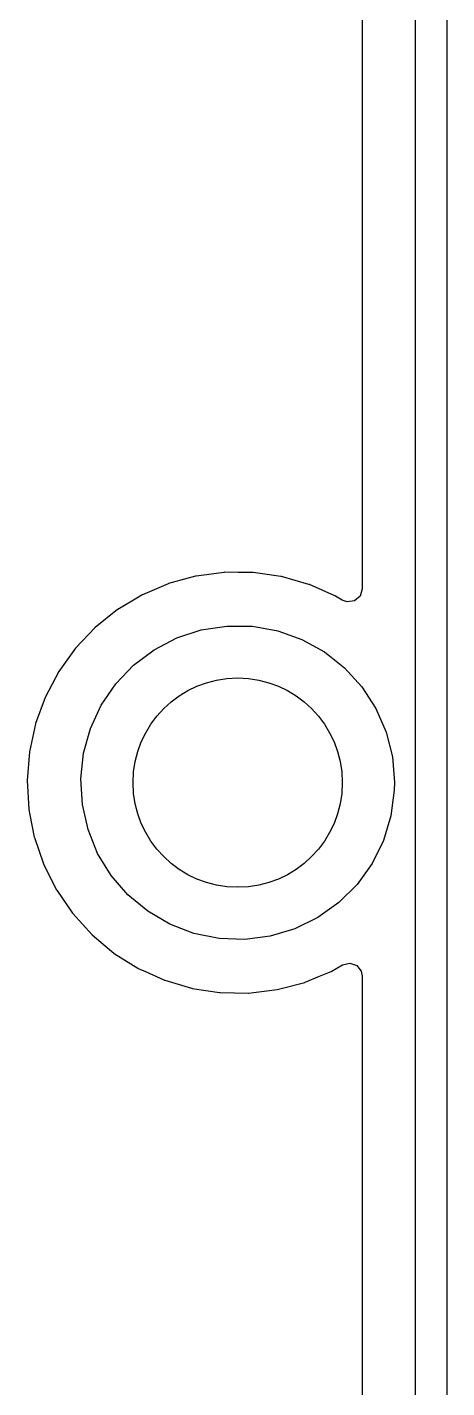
# Model space of a CAD drawing. Extents: x 123.2 to 169.8, y -144.8 to -46.7.
# Drawn here: x 165.75 to 169.77, y -95.02 to -82.02 of the extents above; entities that cross this region are included whole.
import ezdxf

# ---------------------------------------------------------------- set-up
doc = ezdxf.new("R2010")
doc.units = 0
doc.layers.add('BLACK', color=7, linetype='CONTINUOUS')

msp = doc.modelspace()

# ---------------------------------------------------------------- linework, layer by layer
at = {"layer": 'BLACK', "linetype": 'CONTINUOUS'}
for p, q in [((169.766, -71.318), (169.766, -138.232)), ((169.466, -138.17), (169.466, -71.3801)), ((168.957, -71.6429), (168.957, -87.3875)), ((167.1, -87.3385), (166.856, -87.4425)), ((167.104, -87.3368), (167.1, -87.3385)), ((167.291, -87.2856), (167.104, -87.3368)), ((167.364, -87.2657), (167.291, -87.2856)), ((167.368, -87.2645), (167.364, -87.2657)), ((167.364, -87.2657), (167.364, -87.2657)), ((167.516, -87.245), (167.368, -87.2645)), ((167.635, -87.2293), (167.516, -87.245)), ((167.64, -87.2288), (167.635, -87.2293)), ((167.635, -87.2293), (167.635, -87.2293)), ((167.644, -87.2288), (167.64, -87.2288)), ((167.77, -87.2295), (167.644, -87.2288)), ((167.644, -87.2288), (167.644, -87.2288)), ((167.913, -87.2302), (167.77, -87.2295)), ((167.98, -87.2397), (167.913, -87.2302)), ((168.18, -87.2682), (167.98, -87.2397)), ((168.185, -87.2688), (168.18, -87.2682)), ((168.18, -87.2682), (168.18, -87.2682)), ((168.448, -87.3438), (168.185, -87.2688)), ((168.452, -87.3455), (168.448, -87.3438)), ((166.833, -87.4556), (166.621, -87.5827)), ((166.852, -87.4442), (166.833, -87.4556)), ((166.856, -87.4425), (166.852, -87.4442)), ((166.856, -87.4425), (166.856, -87.4425)), ((168.695, -87.4522), (168.452, -87.3455)), ((168.452, -87.3455), (168.452, -87.3455)), ((168.699, -87.4539), (168.695, -87.4522)), ((168.702, -87.4561), (168.699, -87.4539)), ((168.702, -87.4562), (168.702, -87.4561)), ((168.766, -87.4949), (168.702, -87.4562)), ((168.937, -87.4556), (168.884, -87.5021)), ((168.957, -87.3875), (168.937, -87.4556)), ((166.617, -87.5849), (166.403, -87.7561)), ((166.621, -87.5827), (166.617, -87.5849)), ((166.621, -87.5827), (166.621, -87.5827)), ((168.814, -87.5122), (168.766, -87.4949)), ((168.884, -87.5021), (168.814, -87.5122)), ((166.403, -87.7561), (166.215, -87.9547)), ((166.967, -87.9687), (167.185, -87.8552)), ((167.185, -87.8552), (167.418, -87.7788)), ((167.418, -87.7788), (167.661, -87.7417)), ((167.661, -87.7417), (167.907, -87.7447)), ((167.907, -87.7447), (168.149, -87.7878)), ((168.149, -87.7878), (168.381, -87.8698)), ((166.215, -87.9547), (166.055, -88.1771)), ((166.77, -88.1163), (166.967, -87.9687)), ((168.381, -87.8698), (168.596, -87.9886)), ((168.596, -87.9886), (168.789, -88.141)), ((166.6, -88.294), (166.77, -88.1163)), ((166.055, -88.1771), (165.927, -88.4192)), ((168.789, -88.141), (168.954, -88.3228)), ((166.462, -88.4971), (166.6, -88.294)), ((168.954, -88.3228), (169.088, -88.5292)), ((165.925, -88.4232), (165.834, -88.6723)), ((165.927, -88.4192), (165.925, -88.4232)), ((165.925, -88.4232), (165.925, -88.4232)), ((166.358, -88.7201), (166.462, -88.4971)), ((169.088, -88.5292), (169.186, -88.7546)), ((165.833, -88.6763), (165.774, -88.9439)), ((165.834, -88.6723), (165.833, -88.6763)), ((166.293, -88.9569), (166.358, -88.7201)), ((169.186, -88.7546), (169.246, -88.993)), ((165.774, -88.9439), (165.753, -89.2169)), ((166.266, -89.2014), (166.293, -88.9569)), ((169.246, -88.993), (169.266, -89.238)), ((165.753, -89.2169), (165.769, -89.4903)), ((166.281, -89.4468), (166.266, -89.2014)), ((169.266, -89.238), (169.264, -89.3113)), ((169.264, -89.3113), (169.232, -89.555)), ((165.769, -89.4903), (165.77, -89.4945)), ((165.77, -89.4945), (165.77, -89.4945)), ((165.77, -89.4945), (165.779, -89.544)), ((165.779, -89.544), (165.821, -89.7591)), ((166.335, -89.6866), (166.281, -89.4468)), ((169.232, -89.555), (169.161, -89.7902)), ((165.821, -89.7591), (165.823, -89.7631)), ((165.823, -89.7631), (165.823, -89.7631)), ((165.823, -89.7631), (165.909, -90.0141)), ((166.427, -89.9143), (166.335, -89.6866)), ((169.161, -89.7902), (169.052, -90.0106)), ((166.556, -90.1239), (166.427, -89.9143)), ((165.909, -90.0141), (165.91, -90.0181)), ((165.91, -90.0181), (166.033, -90.2628)), ((169.052, -90.0106), (168.908, -90.2102)), ((166.717, -90.3097), (166.556, -90.1239)), ((166.033, -90.2628), (166.036, -90.2663)), ((166.036, -90.2663), (166.036, -90.2663)), ((166.036, -90.2663), (166.186, -90.485)), ((166.906, -90.4667), (166.717, -90.3097)), ((168.908, -90.2102), (168.734, -90.3837)), ((168.734, -90.3837), (168.534, -90.5264)), ((166.186, -90.485), (166.188, -90.4885)), ((166.188, -90.4885), (166.373, -90.691)), ((167.118, -90.5907), (166.906, -90.4667)), ((167.348, -90.6784), (167.118, -90.5907)), ((168.534, -90.5264), (168.313, -90.6346)), ((166.373, -90.691), (166.583, -90.8667)), ((167.588, -90.7274), (167.348, -90.6784)), ((168.078, -90.7052), (167.834, -90.7365)), ((168.313, -90.6346), (168.078, -90.7052)), ((167.834, -90.7365), (167.588, -90.7274)), ((166.583, -90.8667), (166.586, -90.869)), ((166.586, -90.869), (166.811, -91.01)), ((168.661, -91.0412), (168.768, -90.9788)), ((168.768, -90.9788), (168.837, -90.9617)), ((168.837, -90.9617), (168.904, -90.9846)), ((166.811, -91.01), (166.811, -91.01)), ((166.811, -91.01), (166.815, -91.0122)), ((166.815, -91.0122), (166.883, -91.0429)), ((166.883, -91.0429), (167.06, -91.1232)), ((168.412, -91.1444), (168.549, -91.0876)), ((168.549, -91.0876), (168.661, -91.0412)), ((168.904, -90.9846), (168.948, -91.0402)), ((168.948, -91.0402), (168.957, -91.0876)), ((168.957, -91.0876), (168.957, -126.64)), ((167.06, -91.1232), (167.06, -91.1232)), ((167.06, -91.1232), (167.064, -91.1249)), ((167.064, -91.1249), (167.068, -91.1261)), ((167.068, -91.1261), (167.068, -91.1261)), ((167.068, -91.1261), (167.323, -91.2015)), ((167.323, -91.2015), (167.323, -91.2015)), ((167.323, -91.2015), (167.327, -91.2027)), ((167.327, -91.2027), (167.331, -91.2034)), ((167.331, -91.2034), (167.331, -91.2034)), ((167.331, -91.2034), (167.593, -91.2435)), ((167.593, -91.2435), (167.593, -91.2435)), ((167.593, -91.2435), (167.598, -91.2441)), ((167.598, -91.2441), (167.737, -91.2463)), ((167.871, -91.2484), (168.143, -91.2155)), ((168.143, -91.2155), (168.408, -91.146)), ((168.408, -91.146), (168.412, -91.1444)), ((168.412, -91.1444), (168.412, -91.1444)), ((167.737, -91.2463), (167.867, -91.2484)), ((167.867, -91.2484), (167.867, -91.2484)), ((167.867, -91.2484), (167.871, -91.2484))]:
    msp.add_line(p, q, dxfattribs=at)
at = {"layer": 'BLACK'}
msp.add_circle((167.766, -89.238), 1, dxfattribs=at)

doc.saveas('drawing.dxf')
